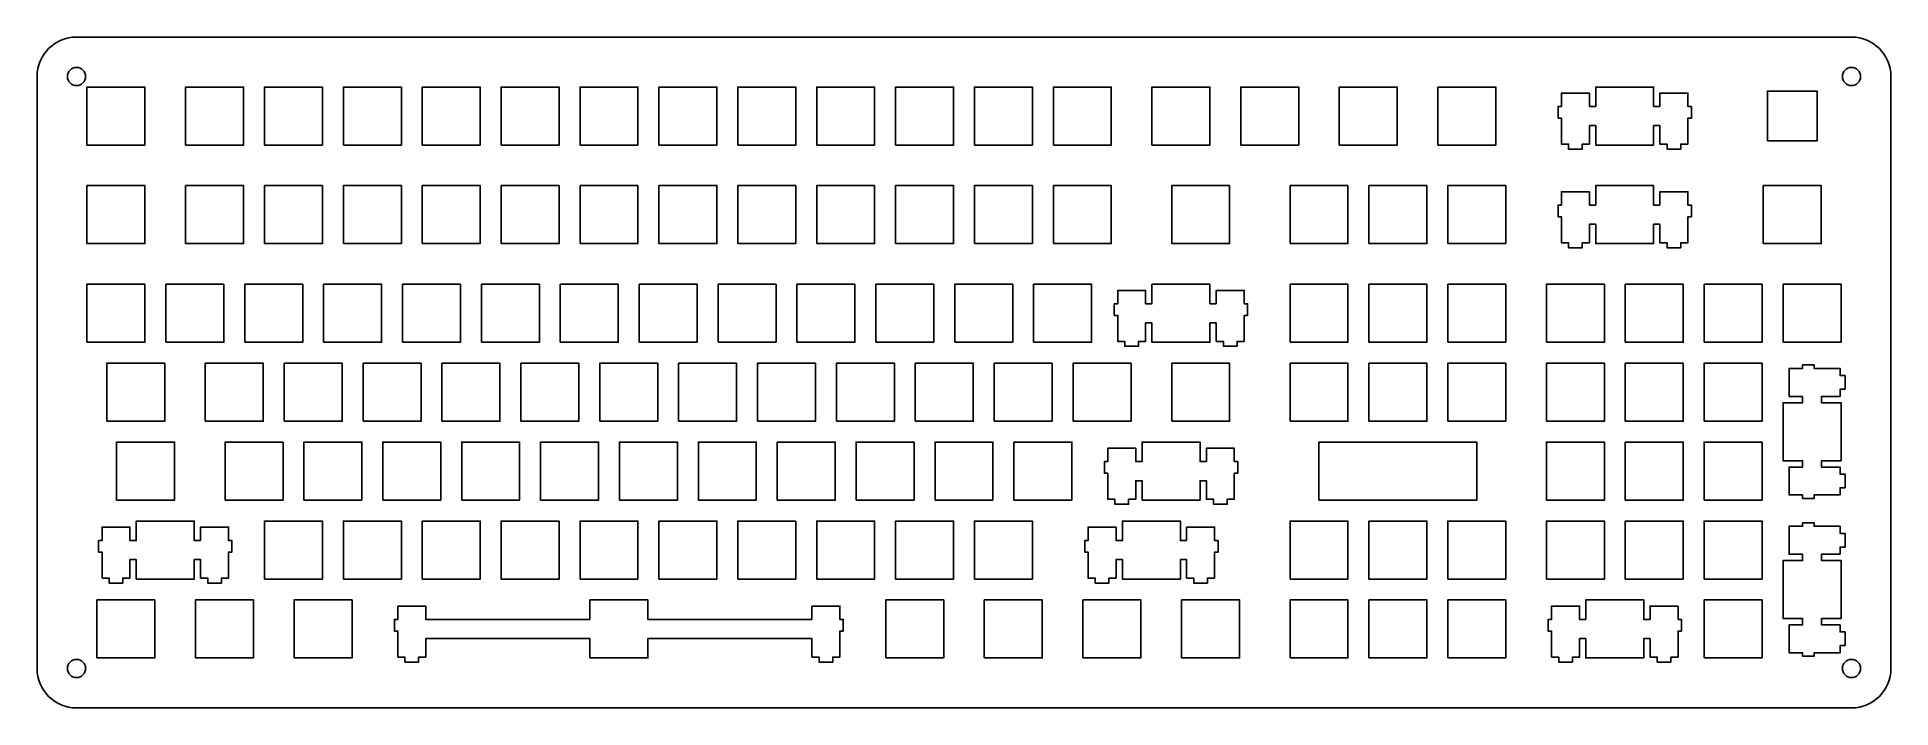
# Model space of a CAD drawing. Header units: metres. Extents: x -10 to 438, y -152 to 10.
import ezdxf

# ---------------------------------------------------------------- set-up
doc = ezdxf.new("R2010")
doc.units = ezdxf.units.M

msp = doc.modelspace()

# ---------------------------------------------------------------- linework, layer by layer
for p, q in [((0, 9.525), (428.625, 9.525)), ((-9.525, -142.875), (-9.525, 0)), ((438.15, 0), (438.15, -142.875)), ((428.625, -152.4), (0, -152.4))]:
    msp.add_line(p, q)
for points in [[(2.525, -16.525), (2.525, -2.525), (16.525, -2.525), (16.525, -16.525), (2.525, -16.525)], [(26.3375, -16.525), (26.3375, -2.525), (40.3375, -2.525), (40.3375, -16.525), (26.3375, -16.525)], [(45.3875, -16.525), (45.3875, -2.525), (59.3875, -2.525), (59.3875, -16.525), (45.3875, -16.525)], [(64.4375, -16.525), (64.4375, -2.525), (78.4375, -2.525), (78.4375, -16.525), (64.4375, -16.525)], [(83.4875, -16.525), (83.4875, -2.525), (97.4875, -2.525), (97.4875, -16.525), (83.4875, -16.525)], [(102.5375, -16.525), (102.5375, -2.525), (116.5375, -2.525), (116.5375, -16.525), (102.5375, -16.525)], [(121.5875, -16.525), (121.5875, -2.525), (135.5875, -2.525), (135.5875, -16.525), (121.5875, -16.525)], [(140.6375, -16.525), (140.6375, -2.525), (154.6375, -2.525), (154.6375, -16.525), (140.6375, -16.525)], [(159.6875, -16.525), (159.6875, -2.525), (173.6875, -2.525), (173.6875, -16.525), (159.6875, -16.525)], [(178.7375, -16.525), (178.7375, -2.525), (192.7375, -2.525), (192.7375, -16.525), (178.7375, -16.525)], [(197.7875, -16.525), (197.7875, -2.525), (211.7875, -2.525), (211.7875, -16.525), (197.7875, -16.525)], [(216.8375, -16.525), (216.8375, -2.525), (230.8375, -2.525), (230.8375, -16.525), (216.8375, -16.525)], [(235.8875, -16.525), (235.8875, -2.525), (249.8875, -2.525), (249.8875, -16.525), (235.8875, -16.525)], [(259.7, -16.525), (259.7, -2.525), (273.7, -2.525), (273.7, -16.525), (259.7, -16.525)], [(281.13125, -16.525), (281.13125, -2.525), (295.13125, -2.525), (295.13125, -16.525), (281.13125, -16.525)], [(304.94375, -16.525), (304.94375, -2.525), (318.94375, -2.525), (318.94375, -16.525), (304.94375, -16.525)], [(328.75625, -16.525), (328.75625, -2.525), (342.75625, -2.525), (342.75625, -16.525), (328.75625, -16.525)], [(382.38125, -7.225), (382.38125, -3.995), (389.13125, -3.995), (389.13125, -7.225), (389.95625, -7.225), (389.95625, -10.025), (389.13125, -10.025), (389.13125, -16.295), (387.40625, -16.295), (387.40625, -17.495), (384.10625, -17.495), (384.10625, -16.295), (382.38125, -16.295), (382.38125, -11.825), (380.85625, -11.825), (380.85625, -16.525), (366.85625, -16.525), (366.85625, -11.825), (365.33125, -11.825), (365.33125, -16.295), (363.60625, -16.295), (363.60625, -17.495), (360.30625, -17.495), (360.30625, -16.295), (358.58125, -16.295), (358.58125, -10.025), (357.75625, -10.025), (357.75625, -7.225), (358.58125, -7.225), (358.58125, -3.995), (365.33125, -3.995), (365.33125, -7.225), (366.85625, -7.225), (366.85625, -2.525), (380.85625, -2.525), (380.85625, -7.225), (382.38125, -7.225)], [(408.3375, -15.525), (408.3375, -3.525), (420.3375, -3.525), (420.3375, -15.525), (408.3375, -15.525)], [(2.525, -40.3375), (2.525, -26.3375), (16.525, -26.3375), (16.525, -40.3375), (2.525, -40.3375)], [(26.3375, -40.3375), (26.3375, -26.3375), (40.3375, -26.3375), (40.3375, -40.3375), (26.3375, -40.3375)], [(45.3875, -40.3375), (45.3875, -26.3375), (59.3875, -26.3375), (59.3875, -40.3375), (45.3875, -40.3375)], [(64.4375, -40.3375), (64.4375, -26.3375), (78.4375, -26.3375), (78.4375, -40.3375), (64.4375, -40.3375)], [(83.4875, -40.3375), (83.4875, -26.3375), (97.4875, -26.3375), (97.4875, -40.3375), (83.4875, -40.3375)], [(102.5375, -40.3375), (102.5375, -26.3375), (116.5375, -26.3375), (116.5375, -40.3375), (102.5375, -40.3375)], [(121.5875, -40.3375), (121.5875, -26.3375), (135.5875, -26.3375), (135.5875, -40.3375), (121.5875, -40.3375)], [(140.6375, -40.3375), (140.6375, -26.3375), (154.6375, -26.3375), (154.6375, -40.3375), (140.6375, -40.3375)], [(159.6875, -40.3375), (159.6875, -26.3375), (173.6875, -26.3375), (173.6875, -40.3375), (159.6875, -40.3375)], [(178.7375, -40.3375), (178.7375, -26.3375), (192.7375, -26.3375), (192.7375, -40.3375), (178.7375, -40.3375)], [(197.7875, -40.3375), (197.7875, -26.3375), (211.7875, -26.3375), (211.7875, -40.3375), (197.7875, -40.3375)], [(216.8375, -40.3375), (216.8375, -26.3375), (230.8375, -26.3375), (230.8375, -40.3375), (216.8375, -40.3375)], [(235.8875, -40.3375), (235.8875, -26.3375), (249.8875, -26.3375), (249.8875, -40.3375), (235.8875, -40.3375)], [(264.4625, -40.3375), (264.4625, -26.3375), (278.4625, -26.3375), (278.4625, -40.3375), (264.4625, -40.3375)], [(293.0375, -40.3375), (293.0375, -26.3375), (307.0375, -26.3375), (307.0375, -40.3375), (293.0375, -40.3375)], [(312.0875, -40.3375), (312.0875, -26.3375), (326.0875, -26.3375), (326.0875, -40.3375), (312.0875, -40.3375)], [(331.1375, -40.3375), (331.1375, -26.3375), (345.1375, -26.3375), (345.1375, -40.3375), (331.1375, -40.3375)], [(382.38125, -31.0375), (382.38125, -27.8075), (389.13125, -27.8075), (389.13125, -31.0375), (389.95625, -31.0375), (389.95625, -33.8375), (389.13125, -33.8375), (389.13125, -40.1075), (387.40625, -40.1075), (387.40625, -41.3075), (384.10625, -41.3075), (384.10625, -40.1075), (382.38125, -40.1075), (382.38125, -35.6375), (380.85625, -35.6375), (380.85625, -40.3375), (366.85625, -40.3375), (366.85625, -35.6375), (365.33125, -35.6375), (365.33125, -40.1075), (363.60625, -40.1075), (363.60625, -41.3075), (360.30625, -41.3075), (360.30625, -40.1075), (358.58125, -40.1075), (358.58125, -33.8375), (357.75625, -33.8375), (357.75625, -31.0375), (358.58125, -31.0375), (358.58125, -27.8075), (365.33125, -27.8075), (365.33125, -31.0375), (366.85625, -31.0375), (366.85625, -26.3375), (380.85625, -26.3375), (380.85625, -31.0375), (382.38125, -31.0375)], [(407.3375, -40.3375), (407.3375, -26.3375), (421.3375, -26.3375), (421.3375, -40.3375), (407.3375, -40.3375)], [(2.525, -64.15), (2.525, -50.15), (16.525, -50.15), (16.525, -64.15), (2.525, -64.15)], [(21.575, -64.15), (21.575, -50.15), (35.575, -50.15), (35.575, -64.15), (21.575, -64.15)], [(40.625, -64.15), (40.625, -50.15), (54.625, -50.15), (54.625, -64.15), (40.625, -64.15)], [(59.675, -64.15), (59.675, -50.15), (73.675, -50.15), (73.675, -64.15), (59.675, -64.15)], [(78.725, -64.15), (78.725, -50.15), (92.725, -50.15), (92.725, -64.15), (78.725, -64.15)], [(97.775, -64.15), (97.775, -50.15), (111.775, -50.15), (111.775, -64.15), (97.775, -64.15)], [(116.825, -64.15), (116.825, -50.15), (130.825, -50.15), (130.825, -64.15), (116.825, -64.15)], [(135.875, -64.15), (135.875, -50.15), (149.875, -50.15), (149.875, -64.15), (135.875, -64.15)], [(154.925, -64.15), (154.925, -50.15), (168.925, -50.15), (168.925, -64.15), (154.925, -64.15)], [(173.975, -64.15), (173.975, -50.15), (187.975, -50.15), (187.975, -64.15), (173.975, -64.15)], [(193.025, -64.15), (193.025, -50.15), (207.025, -50.15), (207.025, -64.15), (193.025, -64.15)], [(212.075, -64.15), (212.075, -50.15), (226.075, -50.15), (226.075, -64.15), (212.075, -64.15)], [(231.125, -64.15), (231.125, -50.15), (245.125, -50.15), (245.125, -64.15), (231.125, -64.15)], [(275.225, -54.85), (275.225, -51.62), (281.975, -51.62), (281.975, -54.85), (282.8, -54.85), (282.8, -57.65), (281.975, -57.65), (281.975, -63.92), (280.25, -63.92), (280.25, -65.12), (276.95, -65.12), (276.95, -63.92), (275.225, -63.92), (275.225, -59.45), (273.7, -59.45), (273.7, -64.15), (259.7, -64.15), (259.7, -59.45), (258.175, -59.45), (258.175, -63.92), (256.45, -63.92), (256.45, -65.12), (253.15, -65.12), (253.15, -63.92), (251.425, -63.92), (251.425, -57.65), (250.6, -57.65), (250.6, -54.85), (251.425, -54.85), (251.425, -51.62), (258.175, -51.62), (258.175, -54.85), (259.7, -54.85), (259.7, -50.15), (273.7, -50.15), (273.7, -54.85), (275.225, -54.85)], [(293.0375, -64.15), (293.0375, -50.15), (307.0375, -50.15), (307.0375, -64.15), (293.0375, -64.15)], [(312.0875, -64.15), (312.0875, -50.15), (326.0875, -50.15), (326.0875, -64.15), (312.0875, -64.15)], [(331.1375, -64.15), (331.1375, -50.15), (345.1375, -50.15), (345.1375, -64.15), (331.1375, -64.15)], [(354.95, -64.15), (354.95, -50.15), (368.95, -50.15), (368.95, -64.15), (354.95, -64.15)], [(374, -64.15), (374, -50.15), (388, -50.15), (388, -64.15), (374, -64.15)], [(393.05, -64.15), (393.05, -50.15), (407.05, -50.15), (407.05, -64.15), (393.05, -64.15)], [(412.1, -64.15), (412.1, -50.15), (426.1, -50.15), (426.1, -64.15), (412.1, -64.15)], [(7.2875, -83.2), (7.2875, -69.2), (21.2875, -69.2), (21.2875, -83.2), (7.2875, -83.2)], [(31.1, -83.2), (31.1, -69.2), (45.1, -69.2), (45.1, -83.2), (31.1, -83.2)], [(50.15, -83.2), (50.15, -69.2), (64.15, -69.2), (64.15, -83.2), (50.15, -83.2)], [(69.2, -83.2), (69.2, -69.2), (83.2, -69.2), (83.2, -83.2), (69.2, -83.2)], [(88.25, -83.2), (88.25, -69.2), (102.25, -69.2), (102.25, -83.2), (88.25, -83.2)], [(107.3, -83.2), (107.3, -69.2), (121.3, -69.2), (121.3, -83.2), (107.3, -83.2)], [(126.35, -83.2), (126.35, -69.2), (140.35, -69.2), (140.35, -83.2), (126.35, -83.2)], [(145.4, -83.2), (145.4, -69.2), (159.4, -69.2), (159.4, -83.2), (145.4, -83.2)], [(164.45, -83.2), (164.45, -69.2), (178.45, -69.2), (178.45, -83.2), (164.45, -83.2)], [(183.5, -83.2), (183.5, -69.2), (197.5, -69.2), (197.5, -83.2), (183.5, -83.2)], [(202.55, -83.2), (202.55, -69.2), (216.55, -69.2), (216.55, -83.2), (202.55, -83.2)], [(221.6, -83.2), (221.6, -69.2), (235.6, -69.2), (235.6, -83.2), (221.6, -83.2)], [(240.65, -83.2), (240.65, -69.2), (254.65, -69.2), (254.65, -83.2), (240.65, -83.2)], [(264.4625, -83.2), (264.4625, -69.2), (278.4625, -69.2), (278.4625, -83.2), (264.4625, -83.2)], [(293.0375, -83.2), (293.0375, -69.2), (307.0375, -69.2), (307.0375, -83.2), (293.0375, -83.2)], [(312.0875, -83.2), (312.0875, -69.2), (326.0875, -69.2), (326.0875, -83.2), (312.0875, -83.2)], [(331.1375, -83.2), (331.1375, -69.2), (345.1375, -69.2), (345.1375, -83.2), (331.1375, -83.2)], [(354.95, -83.2), (354.95, -69.2), (368.95, -69.2), (368.95, -83.2), (354.95, -83.2)], [(374, -83.2), (374, -69.2), (388, -69.2), (388, -83.2), (374, -83.2)], [(393.05, -83.2), (393.05, -69.2), (407.05, -69.2), (407.05, -83.2), (393.05, -83.2)], [(416.8, -77.2), (413.57, -77.2), (413.57, -70.45), (416.8, -70.45), (416.8, -69.625), (419.6, -69.625), (419.6, -70.45), (425.87, -70.45), (425.87, -72.175), (427.07, -72.175), (427.07, -75.475), (425.87, -75.475), (425.87, -77.2), (421.4, -77.2), (421.4, -78.725), (426.1, -78.725), (426.1, -92.725), (421.4, -92.725), (421.4, -94.25), (425.87, -94.25), (425.87, -95.975), (427.07, -95.975), (427.07, -99.275), (425.87, -99.275), (425.87, -101), (419.6, -101), (419.6, -101.825), (416.8, -101.825), (416.8, -101), (413.57, -101), (413.57, -94.25), (416.8, -94.25), (416.8, -92.725), (412.1, -92.725), (412.1, -78.725), (416.8, -78.725), (416.8, -77.2)], [(9.66875, -102.25), (9.66875, -88.25), (23.66875, -88.25), (23.66875, -102.25), (9.66875, -102.25)], [(35.8625, -102.25), (35.8625, -88.25), (49.8625, -88.25), (49.8625, -102.25), (35.8625, -102.25)], [(54.9125, -102.25), (54.9125, -88.25), (68.9125, -88.25), (68.9125, -102.25), (54.9125, -102.25)], [(73.9625, -102.25), (73.9625, -88.25), (87.9625, -88.25), (87.9625, -102.25), (73.9625, -102.25)], [(93.0125, -102.25), (93.0125, -88.25), (107.0125, -88.25), (107.0125, -102.25), (93.0125, -102.25)], [(112.0625, -102.25), (112.0625, -88.25), (126.0625, -88.25), (126.0625, -102.25), (112.0625, -102.25)], [(131.1125, -102.25), (131.1125, -88.25), (145.1125, -88.25), (145.1125, -102.25), (131.1125, -102.25)], [(150.1625, -102.25), (150.1625, -88.25), (164.1625, -88.25), (164.1625, -102.25), (150.1625, -102.25)], [(169.2125, -102.25), (169.2125, -88.25), (183.2125, -88.25), (183.2125, -102.25), (169.2125, -102.25)], [(188.2625, -102.25), (188.2625, -88.25), (202.2625, -88.25), (202.2625, -102.25), (188.2625, -102.25)], [(207.3125, -102.25), (207.3125, -88.25), (221.3125, -88.25), (221.3125, -102.25), (207.3125, -102.25)], [(226.3625, -102.25), (226.3625, -88.25), (240.3625, -88.25), (240.3625, -102.25), (226.3625, -102.25)], [(272.84375, -92.95), (272.84375, -89.72), (279.59375, -89.72), (279.59375, -92.95), (280.41875, -92.95), (280.41875, -95.75), (279.59375, -95.75), (279.59375, -102.02), (277.86875, -102.02), (277.86875, -103.22), (274.56875, -103.22), (274.56875, -102.02), (272.84375, -102.02), (272.84375, -97.55), (271.31875, -97.55), (271.31875, -102.25), (257.31875, -102.25), (257.31875, -97.55), (255.79375, -97.55), (255.79375, -102.02), (254.06875, -102.02), (254.06875, -103.22), (250.76875, -103.22), (250.76875, -102.02), (249.04375, -102.02), (249.04375, -95.75), (248.21875, -95.75), (248.21875, -92.95), (249.04375, -92.95), (249.04375, -89.72), (255.79375, -89.72), (255.79375, -92.95), (257.31875, -92.95), (257.31875, -88.25), (271.31875, -88.25), (271.31875, -92.95), (272.84375, -92.95)], [(300.0375, -102.25), (300.0375, -88.25), (338.1375, -88.25), (338.1375, -102.25), (300.0375, -102.25)], [(354.95, -102.25), (354.95, -88.25), (368.95, -88.25), (368.95, -102.25), (354.95, -102.25)], [(374, -102.25), (374, -88.25), (388, -88.25), (388, -102.25), (374, -102.25)], [(393.05, -102.25), (393.05, -88.25), (407.05, -88.25), (407.05, -102.25), (393.05, -102.25)], [(29.95625, -112), (29.95625, -108.77), (36.70625, -108.77), (36.70625, -112), (37.53125, -112), (37.53125, -114.8), (36.70625, -114.8), (36.70625, -121.07), (34.98125, -121.07), (34.98125, -122.27), (31.68125, -122.27), (31.68125, -121.07), (29.95625, -121.07), (29.95625, -116.6), (28.43125, -116.6), (28.43125, -121.3), (14.43125, -121.3), (14.43125, -116.6), (12.90625, -116.6), (12.90625, -121.07), (11.18125, -121.07), (11.18125, -122.27), (7.88125, -122.27), (7.88125, -121.07), (6.15625, -121.07), (6.15625, -114.8), (5.33125, -114.8), (5.33125, -112), (6.15625, -112), (6.15625, -108.77), (12.90625, -108.77), (12.90625, -112), (14.43125, -112), (14.43125, -107.3), (28.43125, -107.3), (28.43125, -112), (29.95625, -112)], [(45.3875, -121.3), (45.3875, -107.3), (59.3875, -107.3), (59.3875, -121.3), (45.3875, -121.3)], [(64.4375, -121.3), (64.4375, -107.3), (78.4375, -107.3), (78.4375, -121.3), (64.4375, -121.3)], [(83.4875, -121.3), (83.4875, -107.3), (97.4875, -107.3), (97.4875, -121.3), (83.4875, -121.3)], [(102.5375, -121.3), (102.5375, -107.3), (116.5375, -107.3), (116.5375, -121.3), (102.5375, -121.3)], [(121.5875, -121.3), (121.5875, -107.3), (135.5875, -107.3), (135.5875, -121.3), (121.5875, -121.3)], [(140.6375, -121.3), (140.6375, -107.3), (154.6375, -107.3), (154.6375, -121.3), (140.6375, -121.3)], [(159.6875, -121.3), (159.6875, -107.3), (173.6875, -107.3), (173.6875, -121.3), (159.6875, -121.3)], [(178.7375, -121.3), (178.7375, -107.3), (192.7375, -107.3), (192.7375, -121.3), (178.7375, -121.3)], [(197.7875, -121.3), (197.7875, -107.3), (211.7875, -107.3), (211.7875, -121.3), (197.7875, -121.3)], [(216.8375, -121.3), (216.8375, -107.3), (230.8375, -107.3), (230.8375, -121.3), (216.8375, -121.3)], [(268.08125, -112), (268.08125, -108.77), (274.83125, -108.77), (274.83125, -112), (275.65625, -112), (275.65625, -114.8), (274.83125, -114.8), (274.83125, -121.07), (273.10625, -121.07), (273.10625, -122.27), (269.80625, -122.27), (269.80625, -121.07), (268.08125, -121.07), (268.08125, -116.6), (266.55625, -116.6), (266.55625, -121.3), (252.55625, -121.3), (252.55625, -116.6), (251.03125, -116.6), (251.03125, -121.07), (249.30625, -121.07), (249.30625, -122.27), (246.00625, -122.27), (246.00625, -121.07), (244.28125, -121.07), (244.28125, -114.8), (243.45625, -114.8), (243.45625, -112), (244.28125, -112), (244.28125, -108.77), (251.03125, -108.77), (251.03125, -112), (252.55625, -112), (252.55625, -107.3), (266.55625, -107.3), (266.55625, -112), (268.08125, -112)], [(293.0375, -121.3), (293.0375, -107.3), (307.0375, -107.3), (307.0375, -121.3), (293.0375, -121.3)], [(312.0875, -121.3), (312.0875, -107.3), (326.0875, -107.3), (326.0875, -121.3), (312.0875, -121.3)], [(331.1375, -121.3), (331.1375, -107.3), (345.1375, -107.3), (345.1375, -121.3), (331.1375, -121.3)], [(354.95, -121.3), (354.95, -107.3), (368.95, -107.3), (368.95, -121.3), (354.95, -121.3)], [(374, -121.3), (374, -107.3), (388, -107.3), (388, -121.3), (374, -121.3)], [(393.05, -121.3), (393.05, -107.3), (407.05, -107.3), (407.05, -121.3), (393.05, -121.3)], [(416.8, -115.3), (413.57, -115.3), (413.57, -108.55), (416.8, -108.55), (416.8, -107.725), (419.6, -107.725), (419.6, -108.55), (425.87, -108.55), (425.87, -110.275), (427.07, -110.275), (427.07, -113.575), (425.87, -113.575), (425.87, -115.3), (421.4, -115.3), (421.4, -116.825), (426.1, -116.825), (426.1, -130.825), (421.4, -130.825), (421.4, -132.35), (425.87, -132.35), (425.87, -134.075), (427.07, -134.075), (427.07, -137.375), (425.87, -137.375), (425.87, -139.1), (419.6, -139.1), (419.6, -139.925), (416.8, -139.925), (416.8, -139.1), (413.57, -139.1), (413.57, -132.35), (416.8, -132.35), (416.8, -130.825), (412.1, -130.825), (412.1, -116.825), (416.8, -116.825), (416.8, -115.3)], [(4.90625, -140.35), (4.90625, -126.35), (18.90625, -126.35), (18.90625, -140.35), (4.90625, -140.35)], [(28.71875, -140.35), (28.71875, -126.35), (42.71875, -126.35), (42.71875, -140.35), (28.71875, -140.35)], [(52.53125, -140.35), (52.53125, -126.35), (66.53125, -126.35), (66.53125, -140.35), (52.53125, -140.35)], [(177.59375, -131.05), (177.59375, -127.82), (184.34375, -127.82), (184.34375, -131.05), (185.16875, -131.05), (185.16875, -133.85), (184.34375, -133.85), (184.34375, -140.12), (182.61875, -140.12), (182.61875, -141.32), (179.31875, -141.32), (179.31875, -140.12), (177.59375, -140.12), (177.59375, -135.65), (137.96875, -135.65), (137.96875, -140.35), (123.96875, -140.35), (123.96875, -135.65), (84.34375, -135.65), (84.34375, -140.12), (82.61875, -140.12), (82.61875, -141.32), (79.31875, -141.32), (79.31875, -140.12), (77.59375, -140.12), (77.59375, -133.85), (76.76875, -133.85), (76.76875, -131.05), (77.59375, -131.05), (77.59375, -127.82), (84.34375, -127.82), (84.34375, -131.05), (123.96875, -131.05), (123.96875, -126.35), (137.96875, -126.35), (137.96875, -131.05), (177.59375, -131.05)], [(195.40625, -140.35), (195.40625, -126.35), (209.40625, -126.35), (209.40625, -140.35), (195.40625, -140.35)], [(219.21875, -140.35), (219.21875, -126.35), (233.21875, -126.35), (233.21875, -140.35), (219.21875, -140.35)], [(243.03125, -140.35), (243.03125, -126.35), (257.03125, -126.35), (257.03125, -140.35), (243.03125, -140.35)], [(266.84375, -140.35), (266.84375, -126.35), (280.84375, -126.35), (280.84375, -140.35), (266.84375, -140.35)], [(293.0375, -140.35), (293.0375, -126.35), (307.0375, -126.35), (307.0375, -140.35), (293.0375, -140.35)], [(312.0875, -140.35), (312.0875, -126.35), (326.0875, -126.35), (326.0875, -140.35), (312.0875, -140.35)], [(331.1375, -140.35), (331.1375, -126.35), (345.1375, -126.35), (345.1375, -140.35), (331.1375, -140.35)], [(380, -131.05), (380, -127.82), (386.75, -127.82), (386.75, -131.05), (387.575, -131.05), (387.575, -133.85), (386.75, -133.85), (386.75, -140.12), (385.025, -140.12), (385.025, -141.32), (381.725, -141.32), (381.725, -140.12), (380, -140.12), (380, -135.65), (378.475, -135.65), (378.475, -140.35), (364.475, -140.35), (364.475, -135.65), (362.95, -135.65), (362.95, -140.12), (361.225, -140.12), (361.225, -141.32), (357.925, -141.32), (357.925, -140.12), (356.2, -140.12), (356.2, -133.85), (355.375, -133.85), (355.375, -131.05), (356.2, -131.05), (356.2, -127.82), (362.95, -127.82), (362.95, -131.05), (364.475, -131.05), (364.475, -126.35), (378.475, -126.35), (378.475, -131.05), (380, -131.05)], [(393.05, -140.35), (393.05, -126.35), (407.05, -126.35), (407.05, -140.35), (393.05, -140.35)]]:
    msp.add_lwpolyline(points)
for centre in [(0, 0), (428.625, 0), (0, -142.875), (428.625, -142.875)]:
    msp.add_circle(centre, 2.2)
for centre, start, end in [((0, 0), 90, 180), ((428.625, 0), 0, 90), ((0, -142.875), 180, 270), ((428.625, -142.875), 270, 0)]:
    msp.add_arc(centre, 9.525, start, end)

doc.saveas('drawing.dxf')
